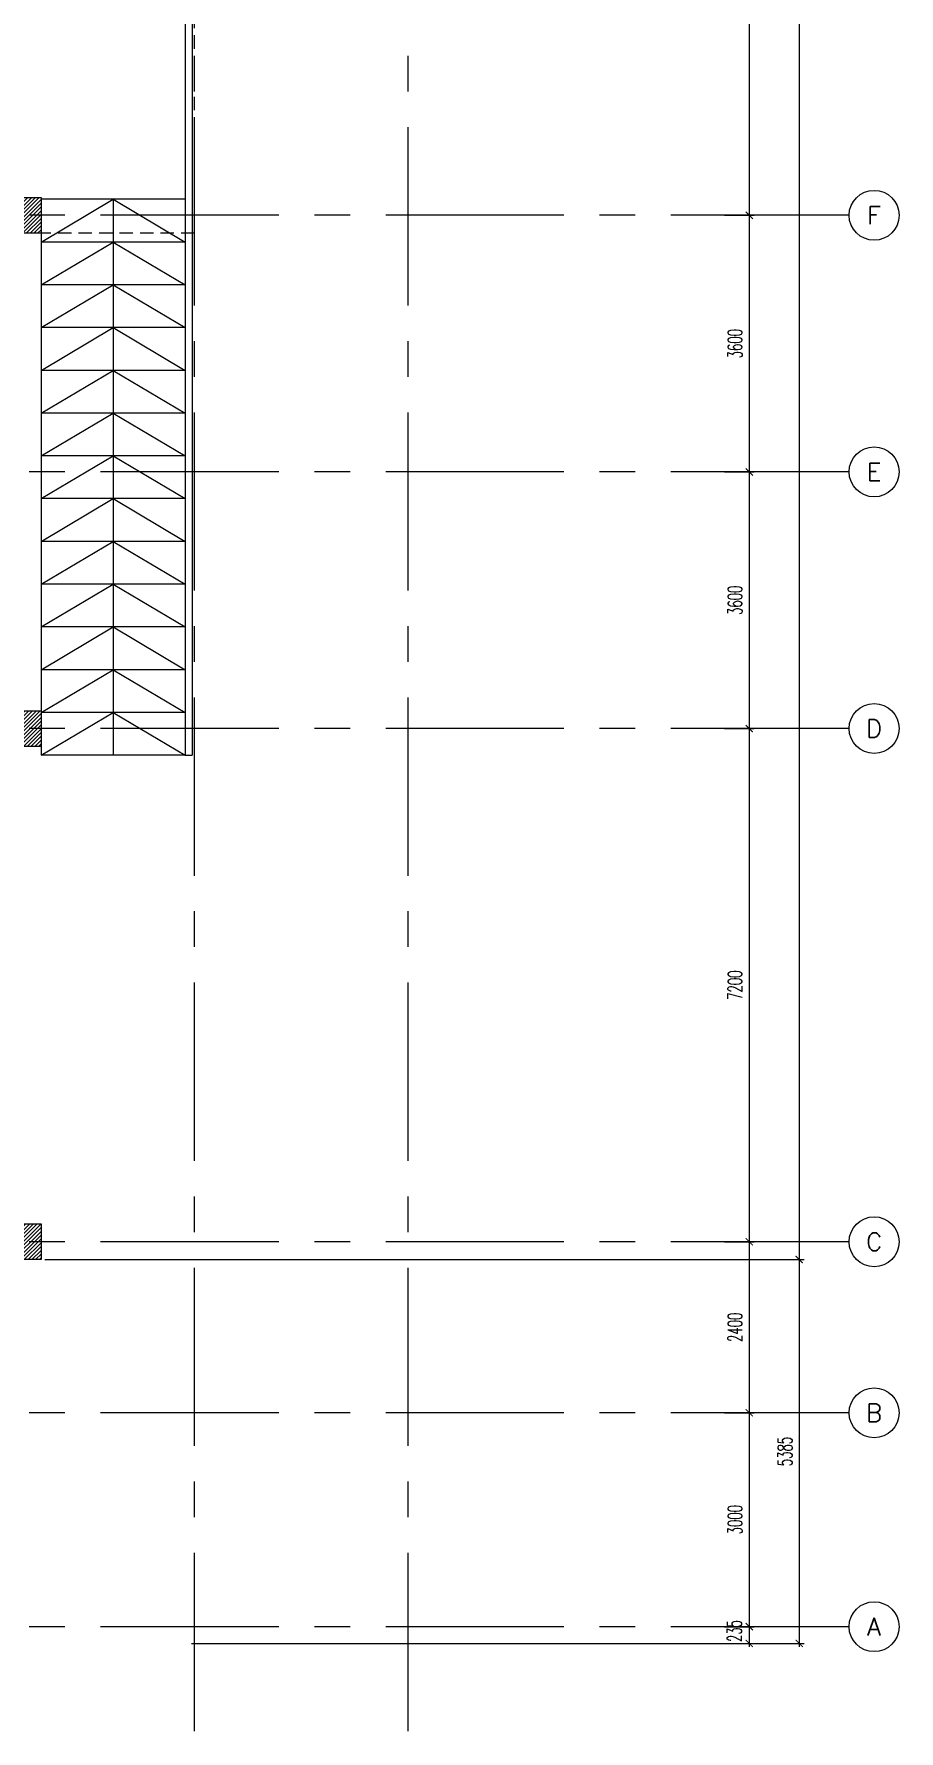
# Model space of a CAD drawing. Extents: x 0 to 93.3, y -13.5 to 76.8.
# Drawn here: x 81.17 to 93.3, y -1.46 to 22.34 of the extents above; entities that cross this region are included whole.
import ezdxf
from ezdxf.enums import TextEntityAlignment as Align

# ---------------------------------------------------------------- set-up
doc = ezdxf.new("R2010")
doc.units = 0
doc.header["$MEASUREMENT"] = 0
doc.header["$PDMODE"] = 3
doc.header["$PDSIZE"] = 0.1
doc.linetypes.add('CENTERX2', pattern=[4, 2.5, -0.5, 0.5, -0.5])
doc.linetypes.add('HIDDEN2', pattern=[0.1875, 0.125, -0.0625])
doc.layers.get('0').update_dxf_attribs({"color": 11, "linetype": 'CONTINUOUS'})
doc.layers.get('DEFPOINTS').update_dxf_attribs({"color": 11, "linetype": 'CONTINUOUS'})
for name, color, linetype in [('AX-CR', 11, 'CONTINUOUS'), ('AX-DIM', 11, 'CONTINUOUS'), ('AX-TXT', 11, 'CONTINUOUS'), ('AXES', 11, 'CENTERX2'), ('CANOPY-LN', 11, 'CONTINUOUS'), ('COL', 11, 'CONTINUOUS'), ('Handrail', 11, 'CONTINUOUS'), ('HAT', 11, 'CONTINUOUS'), ('Ramb', 11, 'CONTINUOUS')]:
    doc.layers.add(name, color=color, linetype=linetype)
doc.styles.add('ROMANS', font='ROMANS.shx', dxfattribs={"width": 0.6})
doc.dimstyles.new('STANDARD in', dxfattribs={"dimtxt": 0.2, "dimasz": 0.1, "dimexe": 0.07, "dimexo": 0.05, "dimgap": 0.1, "dimtad": 1, "dimdec": 0, "dimlfac": 1000, "dimzin": 0, "dimdsep": 46, "dimtxsty": 'ROMANS', "dimblk": 'ARCHTICK', "dimcen": 0.05, "dimdle": 0.05, "dimclrd": 7, "dimclre": 7, "dimclrt": 2, "dimadec": 0, "dimazin": 0, "dimtfac": 1, "dimtdec": 0, "dimtmove": 2, "dimatfit": 3, "dimldrblk": 'ARCHTICK', "dimfxl": 0, "dimtolj": 1, "dimtzin": 0, "dimarcsym": 0})

# ---------------------------------------------------------------- blocks, each defined once
blk = doc.blocks.new('_ARCHTICK')
at = {"color": 0, "linetype": 'ByBlock', "const_width": 0.15}
blk.add_lwpolyline([(-0.5, -0.5), (0.5, 0.5)], dxfattribs=at)
blk = doc.blocks.new('*D209')
at = {"layer": 'AX-DIM', "color": 7, "lineweight": -2}
for p, q in [((81.32, 64.47), (91.972, 64.47)), ((91.902, 64.52), (91.902, 5.1)), ((81.32, 5.15), (91.972, 5.15))]:
    blk.add_line(p, q, dxfattribs=at)
at = {"layer": 'DEFPOINTS', "color": 0}
for p in [(81.27, 64.47), (81.27, 5.15), (91.902, 5.15)]:
    blk.add_point(p, dxfattribs=at)
at = {"layer": 'AX-DIM', "color": 7, "lineweight": -2, "xscale": 0.1, "yscale": 0.1, "zscale": 0.1}
for p, rotation in [((91.902, 64.47), 90), ((91.902, 5.15), 270)]:
    blk.add_blockref('_ARCHTICK', p, dxfattribs=dict(at, rotation=rotation))
at = {"layer": 'AX-DIM', "color": 2, "insert": (91.702, 34.81), "char_height": 0.2, "attachment_point": 5, "rotation": 90, "style": 'ROMANS'}
blk.add_mtext('\\A1;59320', dxfattribs=at)
blk = doc.blocks.new('*D158')
at = {"layer": 'AX-DIM', "color": 7, "lineweight": -2}
for p, q in [((91.252, 5.15), (91.972, 5.15)), ((91.902, 5.2), (91.902, -0.285)), ((83.377, -0.235), (91.972, -0.235))]:
    blk.add_line(p, q, dxfattribs=at)
at = {"layer": 'DEFPOINTS', "color": 0}
for p in [(91.202, 5.15), (83.327, -0.235), (91.902, -0.235)]:
    blk.add_point(p, dxfattribs=at)
at = {"layer": 'AX-DIM', "color": 7, "lineweight": -2, "xscale": 0.1, "yscale": 0.1, "zscale": 0.1}
for p, rotation in [((91.902, 5.15), 90), ((91.902, -0.235), 270)]:
    blk.add_blockref('_ARCHTICK', p, dxfattribs=dict(at, rotation=rotation))
at = {"layer": 'AX-DIM', "color": 2, "insert": (91.702, 2.458), "char_height": 0.2, "attachment_point": 5, "rotation": 90, "style": 'ROMANS'}
blk.add_mtext('\\A1;5385', dxfattribs=at)
blk = doc.blocks.new('*D207')
at = {"layer": 'AX-DIM', "color": 7, "lineweight": -2}
for p, q in [((91.202, 12.65), (91.202, 5.35)), ((90.852, 12.6), (91.272, 12.6)), ((90.852, 5.4), (91.272, 5.4))]:
    blk.add_line(p, q, dxfattribs=at)
at = {"layer": 'DEFPOINTS', "color": 0}
for p in [(90.802, 12.6), (90.802, 5.4), (91.202, 5.4)]:
    blk.add_point(p, dxfattribs=at)
at = {"layer": 'AX-DIM', "color": 7, "lineweight": -2, "xscale": 0.1, "yscale": 0.1, "zscale": 0.1}
for p, rotation in [((91.202, 12.6), 90), ((91.202, 5.4), 270)]:
    blk.add_blockref('_ARCHTICK', p, dxfattribs=dict(at, rotation=rotation))
at = {"layer": 'AX-DIM', "color": 2, "insert": (91.002, 9), "char_height": 0.2, "attachment_point": 5, "rotation": 90, "style": 'ROMANS'}
blk.add_mtext('\\A1;7200', dxfattribs=at)
blk = doc.blocks.new('COL50')
at = {"layer": 'COL'}
blk.add_lwpolyline([(-250, 250), (-250, -250), (250, -250), (250, 250)], close=True, dxfattribs=at)
blk = doc.blocks.new('*X52')
at = {"color": 0}
for p, q in [((253128, 10661), (253628, 11161)), ((253129, 10715), (253575, 11161)), ((253129, 10768), (253522, 11161)), ((253129, 10821), (253469, 11161)), ((253129, 10874), (253416, 11161)), ((253129, 10927), (253363, 11161)), ((253129, 10980), (253310, 11161)), ((253129, 11033), (253257, 11161)), ((253129, 11086), (253204, 11161)), ((253129, 11139), (253151, 11161)), ((253181, 10661), (253629, 11109)), ((253234, 10661), (253629, 11056)), ((253287, 10661), (253629, 11003)), ((253340, 10661), (253629, 10950)), ((253393, 10661), (253629, 10896)), ((253446, 10661), (253629, 10843)), ((253499, 10661), (253629, 10790)), ((253552, 10661), (253629, 10737)), ((253605, 10661), (253629, 10684))]:
    blk.add_line(p, q, dxfattribs=at)
blk = doc.blocks.new('AXR')
at = {"layer": 'AX-CR'}
blk.add_circle((350, 0), 350, dxfattribs=at)
at = {"layer": 'AX-TXT', "style": 'ROMANS'}
blk.add_attdef('AX', text='', height=250, dxfattribs=at).set_placement((350, 0), align=Align.MIDDLE)
blk = doc.blocks.new('*D206')
at = {"layer": 'AX-DIM', "color": 7, "lineweight": -2}
for p, q in [((90.852, 5.4), (91.272, 5.4)), ((91.202, 5.45), (91.202, 2.95)), ((90.852, 3), (91.272, 3))]:
    blk.add_line(p, q, dxfattribs=at)
at = {"layer": 'DEFPOINTS', "color": 0}
for p in [(90.802, 5.4), (90.802, 3), (91.202, 3)]:
    blk.add_point(p, dxfattribs=at)
at = {"layer": 'AX-DIM', "color": 7, "lineweight": -2, "xscale": 0.1, "yscale": 0.1, "zscale": 0.1}
for p, rotation in [((91.202, 5.4), 90), ((91.202, 3), 270)]:
    blk.add_blockref('_ARCHTICK', p, dxfattribs=dict(at, rotation=rotation))
at = {"layer": 'AX-DIM', "color": 2, "insert": (91.002, 4.2), "char_height": 0.2, "attachment_point": 5, "rotation": 90, "style": 'ROMANS'}
blk.add_mtext('\\A1;2400', dxfattribs=at)
blk = doc.blocks.new('*D205')
at = {"layer": 'AX-DIM', "color": 7, "lineweight": -2}
for p, q in [((90.852, 3), (91.272, 3)), ((91.202, 3.05), (91.202, -0.05)), ((90.852, 0), (91.272, 0))]:
    blk.add_line(p, q, dxfattribs=at)
at = {"layer": 'DEFPOINTS', "color": 0}
for p in [(90.802, 3), (90.802, 0), (91.202, 0)]:
    blk.add_point(p, dxfattribs=at)
at = {"layer": 'AX-DIM', "color": 7, "lineweight": -2, "xscale": 0.1, "yscale": 0.1, "zscale": 0.1}
for p, rotation in [((91.202, 3), 90), ((91.202, 0), 270)]:
    blk.add_blockref('_ARCHTICK', p, dxfattribs=dict(at, rotation=rotation))
at = {"layer": 'AX-DIM', "color": 2, "insert": (91.002, 1.5), "char_height": 0.2, "attachment_point": 5, "rotation": 90, "style": 'ROMANS'}
blk.add_mtext('\\A1;3000', dxfattribs=at)
blk = doc.blocks.new('*D159')
at = {"layer": 'AX-DIM', "color": 7, "lineweight": -2}
for p, q in [((91.202, 0.05), (91.202, -0.285)), ((90.852, 0), (91.272, 0)), ((90.852, -0.235), (91.272, -0.235))]:
    blk.add_line(p, q, dxfattribs=at)
at = {"layer": 'DEFPOINTS', "color": 0}
for p in [(90.802, 0), (90.802, -0.235), (91.202, -0.235)]:
    blk.add_point(p, dxfattribs=at)
at = {"layer": 'AX-DIM', "color": 7, "lineweight": -2, "xscale": 0.1, "yscale": 0.1, "zscale": 0.1}
for p, rotation in [((91.202, 0), 90), ((91.202, -0.235), 270)]:
    blk.add_blockref('_ARCHTICK', p, dxfattribs=dict(at, rotation=rotation))
at = {"layer": 'AX-DIM', "color": 2, "insert": (90.994, -0.061), "char_height": 0.2, "attachment_point": 5, "rotation": 90, "style": 'ROMANS'}
blk.add_mtext('\\A1;235', dxfattribs=at)
blk = doc.blocks.new('*X66')
at = {"color": 0}
for p, q in [((253129, 17874), (253615, 18361)), ((253129, 17927), (253562, 18361)), ((253129, 17980), (253509, 18361)), ((253129, 18033), (253456, 18361)), ((253129, 18086), (253403, 18361)), ((253129, 18139), (253350, 18361)), ((253129, 18192), (253297, 18361)), ((253129, 18245), (253244, 18361)), ((253129, 18298), (253191, 18361)), ((253129, 18351), (253138, 18361)), ((253168, 17861), (253629, 18321)), ((253221, 17861), (253629, 18268)), ((253275, 17861), (253629, 18215)), ((253328, 17861), (253629, 18162)), ((253381, 17861), (253629, 18109)), ((253434, 17861), (253629, 18056)), ((253487, 17861), (253629, 18003)), ((253540, 17861), (253629, 17950)), ((253593, 17861), (253629, 17897))]:
    blk.add_line(p, q, dxfattribs=at)
blk = doc.blocks.new('*X51')
at = {"color": 0}
for p, q in [((253129, 25087), (253603, 25561)), ((253129, 25140), (253550, 25561)), ((253129, 25193), (253497, 25561)), ((253129, 25246), (253444, 25561)), ((253129, 25299), (253391, 25561)), ((253129, 25352), (253338, 25561)), ((253129, 25405), (253285, 25561)), ((253129, 25458), (253232, 25561)), ((253129, 25511), (253179, 25561)), ((253156, 25061), (253629, 25534)), ((253209, 25061), (253629, 25481)), ((253262, 25061), (253629, 25428)), ((253315, 25061), (253629, 25374)), ((253368, 25061), (253629, 25321)), ((253421, 25061), (253629, 25268)), ((253474, 25061), (253629, 25215)), ((253527, 25061), (253629, 25162)), ((253580, 25061), (253629, 25109))]:
    blk.add_line(p, q, dxfattribs=at)
blk = doc.blocks.new('*D203')
at = {"layer": 'AX-DIM', "color": 7, "lineweight": -2}
for p, q in [((90.852, 27), (91.272, 27)), ((91.202, 27.05), (91.202, 19.75)), ((90.852, 19.8), (91.272, 19.8))]:
    blk.add_line(p, q, dxfattribs=at)
at = {"layer": 'DEFPOINTS', "color": 0}
for p in [(90.802, 27), (90.802, 19.8), (91.202, 19.8)]:
    blk.add_point(p, dxfattribs=at)
at = {"layer": 'AX-DIM', "color": 7, "lineweight": -2, "xscale": 0.1, "yscale": 0.1, "zscale": 0.1}
for p, rotation in [((91.202, 27), 90), ((91.202, 19.8), 270)]:
    blk.add_blockref('_ARCHTICK', p, dxfattribs=dict(at, rotation=rotation))
at = {"layer": 'AX-DIM', "color": 2, "insert": (91.002, 23.4), "char_height": 0.2, "attachment_point": 5, "rotation": 90, "style": 'ROMANS'}
blk.add_mtext('\\A1;7200', dxfattribs=at)
blk = doc.blocks.new('*D202')
at = {"layer": 'AX-DIM', "color": 7, "lineweight": -2}
for p, q in [((90.852, 16.2), (91.272, 16.2)), ((91.202, 16.25), (91.202, 12.55)), ((90.852, 12.6), (91.272, 12.6))]:
    blk.add_line(p, q, dxfattribs=at)
at = {"layer": 'DEFPOINTS', "color": 0}
for p in [(90.802, 16.2), (90.802, 12.6), (91.202, 12.6)]:
    blk.add_point(p, dxfattribs=at)
at = {"layer": 'AX-DIM', "color": 7, "lineweight": -2, "xscale": 0.1, "yscale": 0.1, "zscale": 0.1}
for p, rotation in [((91.202, 16.2), 90), ((91.202, 12.6), 270)]:
    blk.add_blockref('_ARCHTICK', p, dxfattribs=dict(at, rotation=rotation))
at = {"layer": 'AX-DIM', "color": 2, "insert": (91.002, 14.4), "char_height": 0.2, "attachment_point": 5, "rotation": 90, "style": 'ROMANS'}
blk.add_mtext('\\A1;3600', dxfattribs=at)
blk = doc.blocks.new('*D201')
at = {"layer": 'AX-DIM', "color": 7, "lineweight": -2}
for p, q in [((90.852, 19.8), (91.272, 19.8)), ((91.202, 19.85), (91.202, 16.15)), ((90.852, 16.2), (91.272, 16.2))]:
    blk.add_line(p, q, dxfattribs=at)
at = {"layer": 'DEFPOINTS', "color": 0}
for p in [(90.802, 19.8), (90.802, 16.2), (91.202, 16.2)]:
    blk.add_point(p, dxfattribs=at)
at = {"layer": 'AX-DIM', "color": 7, "lineweight": -2, "xscale": 0.1, "yscale": 0.1, "zscale": 0.1}
for p, rotation in [((91.202, 19.8), 90), ((91.202, 16.2), 270)]:
    blk.add_blockref('_ARCHTICK', p, dxfattribs=dict(at, rotation=rotation))
at = {"layer": 'AX-DIM', "color": 2, "insert": (91.002, 18), "char_height": 0.2, "attachment_point": 5, "rotation": 90, "style": 'ROMANS'}
blk.add_mtext('\\A1;3600', dxfattribs=at)

msp = doc.modelspace()

# ---------------------------------------------------------------- linework, layer by layer
at = {"layer": 'AXES'}
for p, q in [((83.4195, -1.4643), (83.4195, 76.0748)), ((86.4195, -1.4643), (86.4195, 76.0748)), ((92.6023, 19.8), (22.7795, 19.8)), ((92.6023, 16.2), (22.7795, 16.2)), ((92.6023, 12.6), (22.7795, 12.6)), ((92.6023, 5.4), (23.9795, 5.4)), ((92.6023, 3), (14.3795, 3)), ((92.6023, 3), (22.7795, 3)), ((92.6023, 0), (20.9795, 0)), ((92.6023, 0), (20.9795, 0))]:
    msp.add_line(p, q, dxfattribs=at)
at = {"layer": 'CANOPY-LN', "linetype": 'HIDDEN2', "ltscale": 1.5}
for q in [(83.4195, 27.25), (81.2695, 19.55)]:
    msp.add_line((83.4195, 19.55), q, dxfattribs=at)
at = {"layer": 'Handrail'}
for p, q in [((83.2895, 26.2211), (83.2895, 21.225)), ((83.3895, 26.2211), (83.3895, 21.225)), ((83.2895, 21.225), (83.2895, 12.225)), ((83.3895, 21.225), (83.3895, 12.225)), ((81.2695, 20.025), (81.2695, 12.225)), ((83.2895, 12.225), (83.3895, 12.225))]:
    msp.add_line(p, q, dxfattribs=at)
at = {"layer": 'Ramb'}
for p, q in [((83.2895, 20.025), (81.2695, 20.025)), ((81.2695, 19.425), (82.2795, 20.025)), ((82.2795, 20.025), (82.2795, 12.225)), ((82.2795, 20.025), (83.2895, 19.425)), ((83.2895, 19.425), (81.2695, 19.425)), ((81.2695, 18.825), (82.2795, 19.425)), ((82.2795, 19.425), (83.2895, 18.825)), ((83.2895, 18.825), (81.2695, 18.825)), ((81.2695, 18.225), (82.2795, 18.825)), ((82.2795, 18.825), (83.2895, 18.225)), ((83.2895, 18.225), (81.2695, 18.225)), ((81.2695, 17.625), (82.2795, 18.225)), ((82.2795, 18.225), (83.2895, 17.625)), ((83.2895, 17.625), (81.2695, 17.625)), ((81.2695, 17.025), (82.2795, 17.625)), ((82.2795, 17.625), (83.2895, 17.025)), ((83.2895, 17.025), (81.2695, 17.025)), ((81.2695, 16.425), (82.2795, 17.025)), ((82.2795, 17.025), (83.2895, 16.425)), ((83.2895, 16.425), (81.2695, 16.425)), ((81.2695, 15.825), (82.2795, 16.425)), ((82.2795, 16.425), (83.2895, 15.825)), ((83.2895, 15.825), (81.2695, 15.825)), ((81.2695, 15.225), (82.2795, 15.825)), ((82.2795, 15.825), (83.2895, 15.225)), ((83.2895, 15.225), (81.2695, 15.225)), ((81.2695, 14.625), (82.2795, 15.225)), ((82.2795, 15.225), (83.2895, 14.625)), ((83.2895, 14.625), (81.2695, 14.625)), ((81.2695, 14.025), (82.2795, 14.625)), ((82.2795, 14.625), (83.2895, 14.025)), ((83.2895, 14.025), (81.2695, 14.025)), ((81.2695, 13.425), (82.2795, 14.025)), ((82.2795, 14.025), (83.2895, 13.425)), ((83.2895, 13.425), (81.2695, 13.425)), ((81.2695, 12.825), (82.2795, 13.425)), ((82.2795, 13.425), (83.2895, 12.825)), ((83.2895, 12.825), (81.2695, 12.825)), ((81.2695, 12.225), (82.2795, 12.825)), ((82.2795, 12.825), (83.2895, 12.225)), ((83.2895, 12.225), (81.2695, 12.225))]:
    msp.add_line(p, q, dxfattribs=at)

# ---------------------------------------------------------------- block references
at = {"layer": 'AXES', "xscale": 0.001000000047497451, "yscale": 0.0009999999892897904, "zscale": 0.001}
for p, values in [((92.6023, 19.8), {'AX': 'F'}), ((92.6023, 16.2), {'AX': 'E'}), ((92.6023, 12.6), {'AX': 'D'}), ((92.6023, 5.4), {'AX': 'C'}), ((92.6023, 3), {'AX': 'B'}), ((92.6023, 0), {'AX': 'A'})]:
    msp.add_blockref('AXR', p, dxfattribs=at).add_auto_attribs(values)
at = {"layer": 'COL', "xscale": -0.001000000047497451, "yscale": 0.0009999999892897904, "zscale": 0.001}
for p in [(81.0195, 19.8), (81.0195, 12.6), (81.0195, 5.4)]:
    msp.add_blockref('COL50', p, dxfattribs=at)
at = {"layer": 'HAT', "xscale": 0.001000000047497451, "yscale": 0.0009999999892897904, "zscale": 0.001}
for name in ['*X51', '*X66', '*X52']:
    msp.add_blockref(name, (-172.359, -5.511), dxfattribs=at)

# ---------------------------------------------------------------- dimensions: what is measured, and where the dimension line sits
at = {"layer": 'AX-DIM'}
for base, p1, p2, picture, middle in [((91.9023, 5.15), (81.2695, 64.47), (81.2695, 5.15), '*D209', (91.7023, 34.81)), ((91.2023, 19.8), (90.8023, 27), (90.8023, 19.8), '*D203', (91.0023, 23.4)), ((91.2023, 16.2), (90.8023, 19.8), (90.8023, 16.2), '*D201', (91.0023, 18)), ((91.2023, 12.6), (90.8023, 16.2), (90.8023, 12.6), '*D202', (91.0023, 14.4)), ((91.2023, 5.4), (90.8023, 12.6), (90.8023, 5.4), '*D207', (91.0023, 9)), ((91.2023, 3), (90.8023, 5.4), (90.8023, 3), '*D206', (91.0023, 4.2)), ((91.9023, -0.235), (91.2023, 5.15), (83.3271, -0.235), '*D158', (91.7023, 2.4575)), ((91.2023, 0), (90.8023, 3), (90.8023, 0), '*D205', (91.0023, 1.5))]:
    dim = msp.add_linear_dim(base=base, p1=p1, p2=p2, angle=270, dimstyle='STANDARD in', dxfattribs=at)
    dim.commit()
    dim.dimension.update_dxf_attribs({"geometry": picture, "text_midpoint": middle})
dim = msp.add_linear_dim(base=(91.2023, -0.235), p1=(90.8023, 0), p2=(90.8023, -0.235), angle=270, dimstyle='STANDARD in', dxfattribs=at)
dim.commit()
dim.dimension.update_dxf_attribs({"geometry": '*D159', "text_midpoint": (90.9945, -0.0611), "dimtype": 160})

doc.saveas('drawing.dxf')
